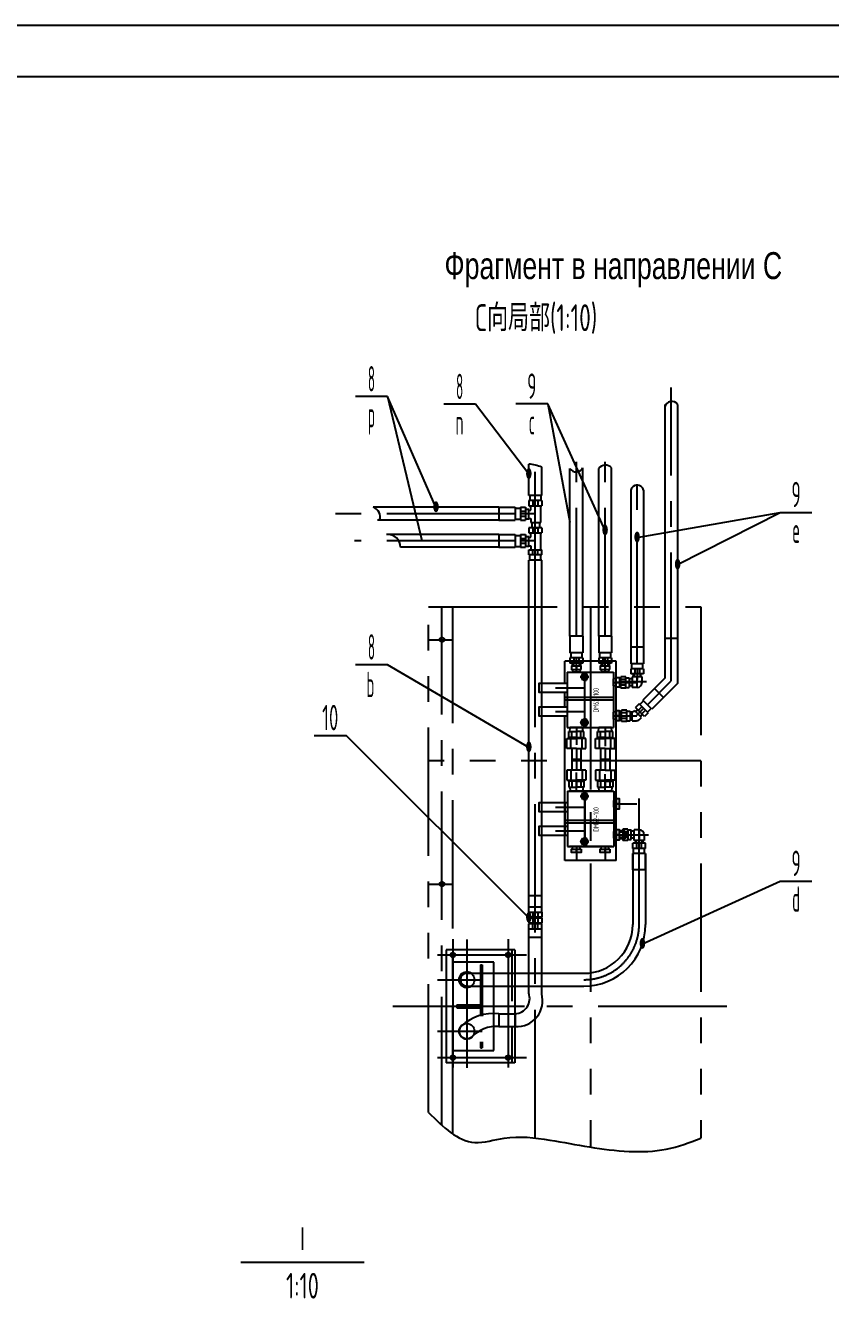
# Model space of a CAD drawing. Header units: millimetres. Extents: x -10 to 16810, y -10 to 11890.
# Drawn here: x 10531 to 13666, y 6921 to 11880 of the extents above; entities that cross this region are included whole.
import ezdxf
from ezdxf.enums import TextEntityAlignment as Align

# ---------------------------------------------------------------- set-up
doc = ezdxf.new("R2010")
doc.units = ezdxf.units.MM
doc.header["$LTSCALE"] = 400
for name, pattern in [('F', [0.75, 0.5, -0.25]), ('G', [2, 1.25, -0.25, 0.25, -0.25]), ('K', [2.5, 1.25, -0.25, 0.25, -0.25, 0.25, -0.25])]:
    doc.linetypes.add(name, pattern=pattern)
for name, color, linetype in [('01', 7, 'Continuous'), ('02', 1, 'Continuous'), ('04', 2, 'F'), ('05', 4, 'G'), ('07', 6, 'K'), ('11', 3, 'Continuous')]:
    doc.layers.add(name, color=color, linetype=linetype)
doc.styles.get("Standard").update_dxf_attribs({"font": 'isocp', "width": 0.707, "bigfont": 'intecad.shx'})

# ---------------------------------------------------------------- blocks, each defined once
blk = doc.blocks.new('*U27')
at = {"layer": '01'}
for p, q in [((0, 7.1), (-6.5, 3.4)), ((-6.5, 3.4), (-6.5, 0)), ((-6.5, -3.4), (-6.5, 0)), ((6.5, 3.4), (0, 7.1)), ((6.5, 0), (6.5, 3.4)), ((6.5, 0), (6.5, -3.4)), ((0, -7.1), (-6.5, -3.4)), ((6.5, -3.4), (0, -7.1))]:
    blk.add_line(p, q, dxfattribs=at)
at = {"layer": '05'}
for p, q in [((-8.2, 0), (9, 0)), ((0, 8.7), (0, -8.3))]:
    blk.add_line(p, q, dxfattribs=at)
blk = doc.blocks.new('*U28')
at = {"layer": '01'}
for p, q in [((0, 7.1), (-6.5, 3.4)), ((-6.5, 3.4), (-6.5, 0)), ((-6.5, -3.4), (-6.5, 0)), ((6.5, 3.4), (0, 7.1)), ((6.5, 0), (6.5, 3.4)), ((6.5, 0), (6.5, -3.4)), ((0, -7.1), (-6.5, -3.4)), ((6.5, -3.4), (0, -7.1))]:
    blk.add_line(p, q, dxfattribs=at)
at = {"layer": '05'}
for p, q in [((-8.2, 0), (9, 0)), ((0, 8.7), (0, -8.3))]:
    blk.add_line(p, q, dxfattribs=at)
blk = doc.blocks.new('*U80')
at = {"layer": '01'}
blk.add_lwpolyline([(415, 292), (25, 292)], dxfattribs=at)
at = {"layer": '02'}
blk.add_lwpolyline([(420, 297), (0, 297)], dxfattribs=at)

msp = doc.modelspace()

# ---------------------------------------------------------------- linework, layer by layer
for p, q in [((12659.8741, 9396.4638), (12659.8741, 9383.9751)), ((12691.8741, 9396.4638), (12691.8741, 9383.9751)), ((12771.8741, 9396.4638), (12771.8741, 9383.9751)), ((12803.8741, 9396.4638), (12803.8741, 9383.9751)), ((12848.8318, 9336.7986), (12843.3322, 9336.7986)), ((12837.6741, 9320.7986), (12864.924, 9320.7986)), ((12848.8318, 9304.7986), (12843.3322, 9304.7986)), ((12837.6741, 9190.924), (12864.924, 9190.924)), ((12852.1781, 9206.924), (12843.3322, 9206.924)), ((12852.1781, 9174.924), (12843.3322, 9174.924)), ((12657.8741, 9021.3171), (12693.8741, 9021.3171)), ((12769.8741, 9021.3171), (12805.8741, 9021.3171)), ((12838.2741, 8848.0406), (12865.524, 8848.0406)), ((12864.017, 8743.3367), (12843.9322, 8743.3367)), ((12864.017, 8743.3367), (12864.017, 8711.3367)), ((12868.833, 8738.1337), (12868.833, 8716.5397)), ((12873.9801, 8734.2551), (12873.9801, 8720.4183)), ((12838.2741, 8727.3367), (12865.524, 8727.3367)), ((12864.017, 8711.3367), (12843.9322, 8711.3367))]:
    msp.add_line(p, q)
for points in [[(12694.8741, 9371.5221), (12694.8741, 9383.9751), (12656.8741, 9383.9751), (12656.8741, 9371.5221)], [(12694.8741, 9371.5221), (12694.8741, 9383.9751), (12656.8741, 9383.9751), (12656.8741, 9371.5221)], [(12806.8741, 9371.5221), (12806.8741, 9383.9751), (12768.8741, 9383.9751), (12768.8741, 9371.5221)], [(12806.8741, 9371.5221), (12806.8741, 9383.9751), (12768.8741, 9383.9751), (12768.8741, 9371.5221)], [(12830.8791, 9339.7986), (12843.3322, 9339.7986), (12843.3322, 9301.7986), (12830.8791, 9301.7986)], [(12830.8791, 9171.924), (12843.3322, 9171.924), (12843.3322, 9209.924), (12830.8791, 9209.924)], [(12831.4791, 8829.0406), (12843.9322, 8829.0406), (12843.9322, 8867.0406), (12831.4791, 8867.0406)], [(12831.4791, 8708.3367), (12843.9322, 8708.3367), (12843.9322, 8746.3367), (12831.4791, 8746.3367)], [(12694.8741, 8671.1121), (12694.8741, 8658.659), (12656.8741, 8658.659), (12656.8741, 8671.1121)], [(12694.8741, 8671.1121), (12694.8741, 8658.659), (12656.8741, 8658.659), (12656.8741, 8671.1121)], [(12806.8741, 8671.1121), (12806.8741, 8658.659), (12768.8741, 8658.659), (12768.8741, 8671.1121)], [(12806.8741, 8671.1121), (12806.8741, 8658.659), (12768.8741, 8658.659), (12768.8741, 8671.1121)]]:
    msp.add_lwpolyline(points, close=True)
at = {"layer": '01'}
for p, q in [((13020.1495, 10404.1319), (13020.1495, 9337.2507)), ((13070.1495, 10404.1319), (13070.1495, 9316.54)), ((12490.8741, 10049.1765), (12490.8741, 10171.3669)), ((12540.8741, 10049.1765), (12540.8741, 10159.4731)), ((12650.8741, 9500.4638), (12650.8741, 10154.7432)), ((12700.8741, 9500.4638), (12700.8741, 10157.324)), ((12762.8741, 9500.4638), (12762.8741, 10154.7432)), ((12812.8741, 9500.4638), (12812.8741, 10157.324)), ((12887.4318, 10069.1972), (12887.4318, 9393.7986)), ((12937.4318, 10069.1972), (12937.4318, 9393.7986)), ((12490.8741, 10029.1765), (12490.8741, 10009.1765)), ((12494.4876, 10049.1765), (12494.4876, 10029.1765)), ((12506.4626, 10029.1765), (12506.4626, 10009.1765)), ((12525.2857, 10029.1765), (12525.2857, 10009.1765)), ((12537.2607, 10049.1765), (12537.2607, 10029.1765)), ((12540.8741, 10029.1765), (12540.8741, 10009.1765)), ((12373.7688, 10003.0078), (11884.9467, 10003.0078)), ((12373.7688, 10003.0078), (12437.7688, 10003.0078)), ((12373.7688, 10003.0078), (12373.7688, 9953.0078)), ((12437.7688, 9999.3943), (12457.7688, 9999.3943)), ((12457.7688, 10003.0078), (12477.7688, 10003.0078)), ((12457.7688, 9987.4193), (12477.7688, 9987.4193)), ((12457.7688, 9968.5962), (12477.7688, 9968.5962)), ((12515.8741, 9978.0078), (12461.8741, 9978.0078)), ((12490.8741, 9993.9694), (12477.7688, 9993.9694)), ((12490.8741, 10009.1765), (12540.8741, 10009.1765)), ((12490.8741, 10009.1765), (12540.8741, 10009.1765)), ((12490.8741, 9957.8241), (12490.8741, 9993.9694)), ((12490.8741, 9992.4846), (12499.28, 9992.4846)), ((12499.28, 9992.4846), (12499.28, 10009.1765)), ((12537.0823, 9943.3854), (12537.0823, 10009.1765)), ((12373.7688, 9953.0078), (11902.1257, 9953.0078)), ((12373.7688, 9953.0078), (12437.7688, 9953.0078)), ((12437.7688, 9956.6213), (12457.7688, 9956.6213)), ((12457.7688, 9953.0078), (12477.7688, 9953.0078)), ((12477.7688, 9957.8241), (12490.8741, 9957.8241)), ((12490.8741, 9959.2464), (12499.28, 9959.2464)), ((12490.8741, 9923.3854), (12490.8741, 9903.3854)), ((12499.28, 9959.2464), (12499.28, 9943.3854)), ((12499.28, 9943.3854), (12537.0823, 9943.3854)), ((12502.7237, 9943.3854), (12502.7237, 9923.3854)), ((12506.4626, 9923.3854), (12506.4626, 9903.3854)), ((12506.4626, 9923.3854), (12525.2857, 9923.3854)), ((12525.2857, 9923.3854), (12525.2857, 9903.3854)), ((12532.3566, 9943.3854), (12532.3566, 9923.3854)), ((12540.8741, 9923.3854), (12540.8741, 9903.3854)), ((12373.7688, 9897.2167), (11936.4839, 9897.2167)), ((12373.7688, 9897.2167), (12437.7688, 9897.2167)), ((12373.7688, 9897.2167), (12373.7688, 9847.2167)), ((12437.7688, 9893.6033), (12457.7688, 9893.6033)), ((12457.7688, 9897.2167), (12477.7688, 9897.2167)), ((12457.7688, 9881.6283), (12477.7688, 9881.6283)), ((12515.8741, 9872.2167), (12461.8741, 9872.2167)), ((12490.8741, 9888.1783), (12477.7688, 9888.1783)), ((12490.8741, 9903.3854), (12540.8741, 9903.3854)), ((12490.8741, 9852.033), (12490.8741, 9888.1783)), ((12490.8741, 9886.6936), (12499.28, 9886.6936)), ((12499.28, 9886.6936), (12499.28, 9903.3854)), ((12537.0823, 9837.5944), (12537.0823, 9903.3854)), ((12373.7688, 9847.2167), (11990.8842, 9847.2167)), ((12373.7688, 9847.2167), (12437.7688, 9847.2167)), ((12437.7688, 9850.8302), (12457.7688, 9850.8302)), ((12457.7688, 9862.8052), (12477.7688, 9862.8052)), ((12457.7688, 9847.2167), (12477.7688, 9847.2167)), ((12477.7688, 9852.033), (12490.8741, 9852.033)), ((12490.8741, 9853.4553), (12499.28, 9853.4553)), ((12490.8741, 9817.5944), (12490.8741, 9837.5944)), ((12490.8741, 9837.5944), (12540.8741, 9837.5944)), ((12499.28, 9853.4553), (12499.28, 9837.5944)), ((12506.4626, 9817.5944), (12506.4626, 9837.5944)), ((12525.2857, 9817.5944), (12525.2857, 9837.5944)), ((12540.8741, 9817.5944), (12540.8741, 9837.5944)), ((12490.8741, 9640.9769), (12490.8741, 9797.5944)), ((12494.4876, 9797.5944), (12494.4876, 9817.5944)), ((12537.2607, 9797.5944), (12537.2607, 9817.5944)), ((12540.8741, 9640.9769), (12540.8741, 9797.5944)), ((12490.8741, 8426.5442), (12490.8741, 9640.9769)), ((12540.8741, 8426.5442), (12540.8741, 9640.9769)), ((12650.8741, 9500.4638), (12650.8741, 9436.4638)), ((12700.8741, 9500.4638), (12650.8741, 9500.4638)), ((12700.8741, 9500.4638), (12700.8741, 9436.4638)), ((12762.8741, 9500.4638), (12762.8741, 9436.4638)), ((12812.8741, 9500.4638), (12762.8741, 9500.4638)), ((12812.8741, 9500.4638), (12812.8741, 9436.4638)), ((13020.1495, 9493.3852), (13070.1495, 9493.3852)), ((12654.4876, 9436.4638), (12654.4876, 9416.4638)), ((12697.2607, 9436.4638), (12697.2607, 9416.4638)), ((12766.4876, 9436.4638), (12766.4876, 9416.4638)), ((12809.2607, 9436.4638), (12809.2607, 9416.4638)), ((12937.4318, 9457.7986), (12887.4318, 9457.7986)), ((12630.6741, 9317.3955), (12630.6741, 9403.3171)), ((12830.6741, 9403.3171), (12630.6741, 9403.3171)), ((12650.8741, 9416.4638), (12650.8741, 9396.4638)), ((12666.4626, 9416.4638), (12666.4626, 9396.4638)), ((12675.8741, 9383.9751), (12675.8741, 9371.5221)), ((12675.8741, 9383.9751), (12675.8741, 9371.5221)), ((12685.2857, 9416.4638), (12685.2857, 9396.4638)), ((12700.8741, 9416.4638), (12700.8741, 9396.4638)), ((12762.8741, 9416.4638), (12762.8741, 9396.4638)), ((12778.4626, 9416.4638), (12778.4626, 9396.4638)), ((12787.8741, 9383.9751), (12787.8741, 9371.5221)), ((12787.8741, 9383.9751), (12787.8741, 9371.5221)), ((12797.2857, 9416.4638), (12797.2857, 9396.4638)), ((12812.8741, 9416.4638), (12812.8741, 9396.4638)), ((12830.6741, 8627.3171), (12830.6741, 9403.3171)), ((12887.4318, 9373.7986), (12887.4318, 9353.7986)), ((12891.0453, 9393.7986), (12891.0453, 9373.7986)), ((12903.0203, 9373.7986), (12903.0203, 9353.7986)), ((12921.8434, 9373.7986), (12921.8434, 9353.7986)), ((12933.8184, 9393.7986), (12933.8184, 9373.7986)), ((12937.4318, 9373.7986), (12937.4318, 9353.7986)), ((12640.6741, 9361.3171), (12640.6741, 9145.3171)), ((12640.6741, 9361.3171), (12820.6741, 9361.3171)), ((12660.8811, 9371.5221), (12662.3997, 9361.3171)), ((12660.8811, 9371.5221), (12662.3997, 9361.3171)), ((12689.3486, 9361.3171), (12662.3997, 9361.3171)), ((12689.3486, 9361.3171), (12662.3997, 9361.3171)), ((12690.8672, 9371.5221), (12689.3486, 9361.3171)), ((12690.8672, 9371.5221), (12689.3486, 9361.3171)), ((12772.8811, 9371.5221), (12774.3997, 9361.3171)), ((12772.8811, 9371.5221), (12774.3997, 9361.3171)), ((12801.3486, 9361.3171), (12774.3997, 9361.3171)), ((12801.3486, 9361.3171), (12774.3997, 9361.3171)), ((12802.8672, 9371.5221), (12801.3486, 9361.3171)), ((12802.8672, 9371.5221), (12801.3486, 9361.3171)), ((12820.6741, 9361.3171), (12820.6741, 9145.3171)), ((12830.8791, 9335.7916), (12820.6741, 9334.273)), ((12820.6741, 9334.273), (12820.6741, 9307.3241)), ((12820.6741, 9307.3241), (12820.6741, 9334.273)), ((12868.8318, 9338.875), (12881.8887, 9338.875)), ((12881.8887, 9338.875), (12881.8887, 9301.5505)), ((12893.1838, 9334.409), (12881.8887, 9334.409)), ((12893.1838, 9342.7986), (12893.1838, 9301.5505)), ((12931.6799, 9342.7986), (12893.1838, 9342.7986)), ((12898.4318, 9342.7986), (12898.4318, 9353.7986)), ((12898.4318, 9342.7986), (12898.4318, 9353.7986)), ((12926.4318, 9342.7986), (12926.4318, 9353.7986)), ((12926.4318, 9342.7986), (12926.4318, 9353.7986)), ((12931.6799, 9320.7986), (12931.6799, 9342.7986)), ((13020.1495, 9337.2507), (12934.634, 9251.7352)), ((12630.6741, 9225.3955), (12630.6741, 9281.2386)), ((12820.6741, 9320.7986), (12910.752, 9320.7986)), ((12830.8791, 9305.8055), (12820.6741, 9307.3241)), ((12843.3322, 9320.7986), (12830.8791, 9320.7986)), ((12868.8318, 9301.5505), (12881.8887, 9301.5505)), ((12893.1838, 9307.1882), (12881.8887, 9307.1882)), ((12912.4318, 9301.5505), (12893.1838, 9301.5505)), ((13070.1495, 9316.54), (12969.9893, 9216.3798)), ((13015.2442, 9261.6346), (12979.8888, 9296.99)), ((12920.4918, 9237.593), (12906.3497, 9223.4509)), ((12931.5145, 9226.5703), (12917.3724, 9212.4282)), ((12937.1891, 9249.18), (12923.047, 9235.0379)), ((12630.6741, 8627.3171), (12630.6741, 9189.2386)), ((12830.8791, 9205.917), (12820.6741, 9204.3984)), ((12820.6741, 9177.4495), (12820.6741, 9204.3984)), ((12820.6741, 9190.924), (12910.752, 9190.924)), ((12830.8791, 9175.9309), (12820.6741, 9177.4495)), ((12843.3322, 9190.924), (12830.8791, 9190.924)), ((12872.1781, 9209.0004), (12885.235, 9209.0004)), ((12885.235, 9209.0004), (12885.235, 9171.6759)), ((12892.6182, 9204.5344), (12885.235, 9204.5344)), ((12892.6182, 9177.3136), (12885.235, 9177.3136)), ((12890.4014, 9177.3136), (12890.4014, 9204.5344)), ((12892.6182, 9171.6759), (12892.6182, 9206.5572)), ((12892.6182, 9206.5572), (12893.4484, 9206.5572)), ((12900.5195, 9209.4862), (12902.6388, 9211.6055)), ((12929.8596, 9184.3846), (12902.6388, 9211.6055)), ((12906.3497, 9207.8945), (12914.1279, 9215.6727)), ((12906.3497, 9207.8945), (12914.1279, 9215.6727)), ((12938.8766, 9220.6225), (12909.1781, 9190.924)), ((12922.7886, 9177.3136), (12929.8596, 9184.3846)), ((12926.1487, 9188.0955), (12933.9269, 9195.8737)), ((12926.1487, 9188.0955), (12933.9269, 9195.8737)), ((12944.8245, 9213.2604), (12930.6823, 9199.1182)), ((12955.8472, 9202.2377), (12941.705, 9188.0955)), ((12967.4342, 9218.9349), (12953.2921, 9204.7928)), ((12640.6741, 9145.3171), (12820.6741, 9145.3171)), ((12646.3141, 9129.3171), (12675.8741, 9129.3171)), ((12646.3141, 9106.4711), (12646.3141, 9129.3171)), ((12649.9614, 9129.3171), (12651.5426, 9145.3171)), ((12700.2057, 9145.3171), (12651.5426, 9145.3171)), ((12657.8741, 9106.4711), (12657.8741, 9129.3171)), ((12675.8741, 9145.3171), (12675.8741, 9077.3062)), ((12675.8741, 9145.3171), (12675.8741, 9102.6681)), ((12705.4341, 9129.3171), (12675.8741, 9129.3171)), ((12693.8741, 9106.4711), (12693.8741, 9129.3171)), ((12701.7869, 9129.3171), (12700.2057, 9145.3171)), ((12705.4341, 9106.4711), (12705.4341, 9129.3171)), ((12758.3141, 9129.3171), (12787.8741, 9129.3171)), ((12758.3141, 9106.4711), (12758.3141, 9129.3171)), ((12761.9614, 9129.3171), (12763.5426, 9145.3171)), ((12812.2057, 9145.3171), (12763.5426, 9145.3171)), ((12769.8741, 9106.4711), (12769.8741, 9129.3171)), ((12787.8741, 9145.3171), (12787.8741, 9088.6534)), ((12787.8741, 9145.3171), (12787.8741, 9072.7608)), ((12817.4341, 9129.3171), (12787.8741, 9129.3171)), ((12805.8741, 9106.4711), (12805.8741, 9129.3171)), ((12813.7869, 9129.3171), (12812.2057, 9145.3171)), ((12817.4341, 9106.4711), (12817.4341, 9129.3171)), ((12872.1781, 9171.6759), (12885.235, 9171.6759)), ((12892.6182, 9171.6759), (12909.1781, 9171.6759)), ((12638.5841, 9063.3171), (12638.5841, 9102.2724)), ((12638.5841, 9102.2724), (12675.8741, 9102.2724)), ((12675.8741, 9106.4711), (12646.3141, 9106.4711)), ((12649.7229, 9106.4711), (12649.7229, 9102.2724)), ((12653.8741, 9063.3171), (12653.8741, 9102.2724)), ((12675.8741, 9106.4711), (12705.4341, 9106.4711)), ((12713.1641, 9102.2724), (12675.8741, 9102.2724)), ((12697.8741, 9063.3171), (12697.8741, 9102.2724)), ((12702.7588, 9106.4711), (12702.7588, 9102.2724)), ((12713.1641, 9063.3171), (12713.1641, 9102.2724)), ((12750.5841, 9063.3171), (12750.5841, 9102.2724)), ((12750.5841, 9102.2724), (12787.8741, 9102.2724)), ((12787.8741, 9106.4711), (12758.3141, 9106.4711)), ((12761.7229, 9106.4711), (12761.7229, 9102.2724)), ((12765.8741, 9063.3171), (12765.8741, 9102.2724)), ((12787.8741, 9106.4711), (12817.4341, 9106.4711)), ((12825.1641, 9102.2724), (12787.8741, 9102.2724)), ((12809.8741, 9063.3171), (12809.8741, 9102.2724)), ((12814.7588, 9106.4711), (12814.7588, 9102.2724)), ((12825.1641, 9063.3171), (12825.1641, 9102.2724)), ((12675.8741, 9063.3171), (12638.5841, 9063.3171)), ((12657.8741, 9063.3171), (12657.8741, 8979.3171)), ((12675.8741, 9063.3171), (12713.1641, 9063.3171)), ((12693.8741, 9063.3171), (12693.8741, 8979.3171)), ((12787.8741, 9063.3171), (12750.5841, 9063.3171)), ((12769.8741, 9063.3171), (12769.8741, 8979.3171)), ((12787.8741, 9063.3171), (12825.1641, 9063.3171)), ((12805.8741, 9063.3171), (12805.8741, 8979.3171)), ((12713.1641, 8979.3171), (12638.5841, 8979.3171)), ((12638.5841, 8979.3171), (12638.5841, 8940.3617)), ((12653.8741, 8979.3171), (12653.8741, 8940.3617)), ((12697.8741, 8979.3171), (12697.8741, 8940.3617)), ((12713.1641, 8979.3171), (12713.1641, 8940.3617)), ((12787.8741, 8979.3171), (12750.5841, 8979.3171)), ((12750.5841, 8979.3171), (12750.5841, 8940.3617)), ((12765.8741, 8979.3171), (12765.8741, 8940.3617)), ((12787.8741, 8979.3171), (12825.1641, 8979.3171)), ((12809.8741, 8979.3171), (12809.8741, 8940.3617)), ((12825.1641, 8979.3171), (12825.1641, 8940.3617)), ((12638.5841, 8940.3617), (12675.8741, 8940.3617)), ((12675.8741, 8936.163), (12646.3141, 8936.163)), ((12646.3141, 8936.163), (12646.3141, 8913.3171)), ((12649.7229, 8936.163), (12649.7229, 8940.3617)), ((12657.8741, 8936.163), (12657.8741, 8913.3171)), ((12713.1641, 8940.3617), (12675.8741, 8940.3617)), ((12675.8741, 8936.163), (12705.4341, 8936.163)), ((12676.4741, 8897.3171), (12676.4741, 8970.116)), ((12693.8741, 8936.163), (12693.8741, 8913.3171)), ((12702.7588, 8936.163), (12702.7588, 8940.3617)), ((12705.4341, 8936.163), (12705.4341, 8913.3171)), ((12750.5841, 8940.3617), (12787.8741, 8940.3617)), ((12787.8741, 8936.163), (12758.3141, 8936.163)), ((12758.3141, 8936.163), (12758.3141, 8913.3171)), ((12761.7229, 8936.163), (12761.7229, 8940.3617)), ((12769.8741, 8936.163), (12769.8741, 8913.3171)), ((12787.8741, 8897.3171), (12787.8741, 8953.9807)), ((12825.1641, 8940.3617), (12787.8741, 8940.3617)), ((12787.8741, 8936.163), (12817.4341, 8936.163)), ((12788.4741, 8897.3171), (12788.4741, 8963.298)), ((12805.8741, 8936.163), (12805.8741, 8913.3171)), ((12814.7588, 8936.163), (12814.7588, 8940.3617)), ((12817.4341, 8936.163), (12817.4341, 8913.3171)), ((12641.2741, 8897.3171), (12641.2741, 8681.3171)), ((12641.2741, 8897.3171), (12821.2741, 8897.3171)), ((12646.3141, 8913.3171), (12675.8741, 8913.3171)), ((12814.2741, 8897.3171), (12648.2741, 8897.3171)), ((12649.9614, 8913.3171), (12651.5426, 8897.3171)), ((12700.2057, 8897.3171), (12651.5426, 8897.3171)), ((12705.4341, 8913.3171), (12675.8741, 8913.3171)), ((12701.7869, 8913.3171), (12700.2057, 8897.3171)), ((12758.3141, 8913.3171), (12787.8741, 8913.3171)), ((12761.9614, 8913.3171), (12763.5426, 8897.3171)), ((12812.2057, 8897.3171), (12763.5426, 8897.3171)), ((12817.4341, 8913.3171), (12787.8741, 8913.3171)), ((12813.7869, 8913.3171), (12812.2057, 8897.3171)), ((12821.2741, 8897.3171), (12821.2741, 8681.3171)), ((12630.6741, 8853.3955), (12630.6741, 8725.2386)), ((12831.4791, 8863.0336), (12821.2741, 8861.5151)), ((12821.2741, 8834.5661), (12821.2741, 8861.5151)), ((12821.2741, 8848.0406), (12911.352, 8848.0406)), ((12831.4791, 8833.0475), (12821.2741, 8834.5661)), ((12843.9322, 8848.0406), (12831.4791, 8848.0406)), ((12630.6741, 8761.3955), (12630.6741, 8817.2386)), ((12831.4791, 8742.3298), (12821.2741, 8740.8112)), ((12821.2741, 8713.8622), (12821.2741, 8740.8112)), ((12868.833, 8738.1337), (12873.9801, 8734.2551)), ((12876.713, 8746.5848), (12889.7699, 8746.5848)), ((12889.7699, 8709.2603), (12889.7699, 8746.5848)), ((12901.065, 8740.9471), (12889.7699, 8740.9471)), ((12920.313, 8746.5848), (12901.065, 8746.5848)), ((12901.065, 8705.3367), (12901.065, 8746.5848)), ((12641.2741, 8681.3171), (12821.2741, 8681.3171)), ((12648.8741, 8681.3171), (12814.8741, 8681.3171)), ((12814.8741, 8681.3171), (12648.8741, 8681.3171)), ((12660.8811, 8671.1121), (12662.3997, 8681.3171)), ((12660.8811, 8671.1121), (12662.3997, 8681.3171)), ((12689.3486, 8681.3171), (12662.3997, 8681.3171)), ((12689.3486, 8681.3171), (12662.3997, 8681.3171)), ((12690.8672, 8671.1121), (12689.3486, 8681.3171)), ((12690.8672, 8671.1121), (12689.3486, 8681.3171)), ((12772.8811, 8671.1121), (12774.3997, 8681.3171)), ((12772.8811, 8671.1121), (12774.3997, 8681.3171)), ((12801.3486, 8681.3171), (12774.3997, 8681.3171)), ((12801.3486, 8681.3171), (12774.3997, 8681.3171)), ((12802.8672, 8671.1121), (12801.3486, 8681.3171)), ((12802.8672, 8671.1121), (12801.3486, 8681.3171)), ((12821.2741, 8727.3367), (12911.352, 8727.3367)), ((12831.4791, 8712.3437), (12821.2741, 8713.8622)), ((12843.9322, 8727.3367), (12831.4791, 8727.3367)), ((12868.833, 8716.5397), (12873.9801, 8720.4183)), ((12876.713, 8709.2603), (12889.7699, 8709.2603)), ((12901.065, 8713.7263), (12889.7699, 8713.7263)), ((12895.313, 8674.257), (12895.313, 8694.257)), ((12939.5611, 8705.3367), (12901.065, 8705.3367)), ((12906.313, 8705.3367), (12906.313, 8694.257)), ((12906.313, 8705.3367), (12906.313, 8694.257)), ((12910.9015, 8674.257), (12910.9015, 8694.257)), ((12929.7246, 8674.257), (12929.7246, 8694.257)), ((12934.313, 8705.3367), (12934.313, 8694.257)), ((12934.313, 8705.3367), (12934.313, 8694.257)), ((12939.5611, 8727.3367), (12939.5611, 8705.3367)), ((12945.313, 8674.257), (12945.313, 8694.257)), ((12675.8741, 8658.659), (12675.8741, 8671.1121)), ((12675.8741, 8658.659), (12675.8741, 8671.1121)), ((12787.8741, 8658.659), (12787.8741, 8671.1121)), ((12787.8741, 8658.659), (12787.8741, 8671.1121)), ((12895.313, 8590.257), (12895.313, 8654.257)), ((12895.313, 8654.257), (12895.313, 8377.8752)), ((12898.9265, 8654.257), (12898.9265, 8674.257)), ((12941.6995, 8654.257), (12941.6995, 8674.257)), ((12945.313, 8590.257), (12945.313, 8654.257)), ((12945.313, 8654.257), (12945.313, 8377.8752)), ((12830.6741, 8627.3171), (12630.6741, 8627.3171)), ((12945.313, 8590.257), (12895.313, 8590.257)), ((12540.8741, 8490.0046), (12490.8741, 8490.0046)), ((12490.8741, 8426.5442), (12490.8741, 8406.5442)), ((12540.8741, 8406.5442), (12490.8741, 8406.5442)), ((12490.8741, 8403.7325), (12490.8741, 8383.7325)), ((12540.8741, 8383.7325), (12490.8741, 8383.7325)), ((12494.666, 8403.7325), (12494.666, 8406.5442)), ((12494.666, 8380.5757), (12494.666, 8383.3874)), ((12506.4626, 8426.5442), (12506.4626, 8406.5442)), ((12506.4626, 8403.7325), (12506.4626, 8383.7325)), ((12525.2857, 8426.5442), (12525.2857, 8406.5442)), ((12525.2857, 8403.7325), (12525.2857, 8383.7325)), ((12532.4683, 8403.7325), (12532.4683, 8406.5442)), ((12532.4683, 8380.5757), (12532.4683, 8383.3874)), ((12540.8741, 8426.5442), (12540.8741, 8406.5442)), ((12540.8741, 8403.7325), (12540.8741, 8383.7325)), ((12490.8741, 8360.5757), (12490.8741, 8380.5757)), ((12540.8741, 8380.5757), (12490.8741, 8380.5757)), ((12490.8741, 8110.2104), (12490.8741, 8360.5757)), ((12506.4626, 8360.5757), (12506.4626, 8380.5757)), ((12525.2857, 8360.5757), (12525.2857, 8380.5757)), ((12540.8741, 8360.5757), (12540.8741, 8380.5757)), ((12540.8741, 8107.9705), (12540.8741, 8360.5757)), ((12540.8741, 8327.2354), (12490.8741, 8327.2354)), ((12168.6741, 8279.3171), (12168.6741, 7839.3171)), ((12436.6741, 8279.3171), (12168.6741, 8279.3171)), ((12436.6741, 8279.3171), (12436.6741, 7839.3171)), ((12249.2529, 8187.8752), (12705.313, 8187.8752)), ((12249.2529, 8137.8752), (12705.313, 8137.8752)), ((12373.7688, 8030.3835), (12437.7688, 8030.3835)), ((12373.7688, 8030.3835), (12373.7688, 7980.3835)), ((12373.7688, 7980.3835), (12437.7688, 7980.3835)), ((12436.6741, 7839.3171), (12168.6741, 7839.3171)), ((11849.5238, 7060.8974), (11369.5238, 7060.8974))]:
    msp.add_line(p, q, dxfattribs=at)
at = {"layer": '01', "color": 7, "linetype": 'Continuous'}
for p, q in [((12540.8741, 10049.1765), (12490.8741, 10049.1765)), ((12540.8741, 10029.1765), (12490.8741, 10029.1765)), ((12437.7688, 10003.0078), (12437.7688, 9953.0078)), ((12457.7688, 10003.0078), (12457.7688, 9953.0078)), ((12477.7688, 10003.0078), (12477.7688, 9953.0078)), ((12540.8741, 9923.3854), (12490.8741, 9923.3854)), ((12437.7688, 9897.2167), (12437.7688, 9847.2167)), ((12457.7688, 9897.2167), (12457.7688, 9847.2167)), ((12477.7688, 9897.2167), (12477.7688, 9847.2167)), ((12540.8741, 9817.5944), (12490.8741, 9817.5944)), ((12540.8741, 9797.5944), (12490.8741, 9797.5944)), ((12700.8741, 9436.4638), (12650.8741, 9436.4638)), ((12812.8741, 9436.4638), (12762.8741, 9436.4638)), ((12700.8741, 9416.4638), (12650.8741, 9416.4638)), ((12700.8741, 9396.4638), (12650.8741, 9396.4638)), ((12812.8741, 9416.4638), (12762.8741, 9416.4638)), ((12812.8741, 9396.4638), (12762.8741, 9396.4638)), ((12937.4318, 9393.7986), (12887.4318, 9393.7986)), ((12937.4318, 9373.7986), (12887.4318, 9373.7986)), ((12848.8318, 9298.8593), (12848.8318, 9342.7379)), ((12868.8318, 9342.7379), (12848.8318, 9342.7379)), ((12868.8318, 9331.7682), (12848.8318, 9331.7682)), ((12868.8318, 9298.8593), (12868.8318, 9342.7379)), ((12937.4318, 9353.7986), (12887.4318, 9353.7986)), ((12868.8318, 9309.8289), (12848.8318, 9309.8289)), ((12868.8318, 9298.8593), (12848.8318, 9298.8593)), ((12955.8472, 9202.2377), (12920.4918, 9237.593)), ((12969.9893, 9216.3798), (12934.634, 9251.7352)), ((12852.1781, 9168.9847), (12852.1781, 9212.8633)), ((12872.1781, 9212.8633), (12852.1781, 9212.8633)), ((12872.1781, 9201.8936), (12852.1781, 9201.8936)), ((12872.1781, 9179.9543), (12852.1781, 9179.9543)), ((12872.1781, 9168.9847), (12872.1781, 9212.8633)), ((12941.705, 9188.0955), (12906.3497, 9223.4509)), ((12872.1781, 9168.9847), (12852.1781, 9168.9847)), ((12856.713, 8749.276), (12856.713, 8705.3974)), ((12876.713, 8749.276), (12856.713, 8749.276)), ((12876.713, 8738.3064), (12856.713, 8738.3064)), ((12868.833, 8738.1337), (12864.017, 8738.1337)), ((12868.833, 8738.1337), (12864.017, 8738.1337)), ((12876.713, 8749.276), (12876.713, 8705.3974)), ((12876.713, 8716.3671), (12856.713, 8716.3671)), ((12876.713, 8705.3974), (12856.713, 8705.3974)), ((12868.833, 8716.5397), (12864.017, 8716.5397)), ((12945.313, 8694.257), (12895.313, 8694.257)), ((12945.313, 8674.257), (12895.313, 8674.257)), ((12945.313, 8654.257), (12895.313, 8654.257)), ((12490.8741, 8446.5442), (12540.8741, 8446.5442)), ((12490.8741, 8426.5442), (12540.8741, 8426.5442)), ((12490.8741, 8403.7325), (12540.8741, 8403.7325)), ((12490.8741, 8360.5757), (12540.8741, 8360.5757)), ((12437.7688, 8030.3835), (12437.7688, 7980.3835))]:
    msp.add_line(p, q, dxfattribs=at)
at = {"layer": '01'}
for points in [[(12640.6741, 9317.3955), (12640.6741, 9281.2386), (12530.6741, 9281.2386), (12530.6741, 9317.3955)], [(12640.6741, 9225.3955), (12640.6741, 9189.2386), (12530.6741, 9189.2386), (12530.6741, 9225.3955)], [(12641.2741, 8853.3955), (12641.2741, 8817.2386), (12531.2741, 8817.2386), (12531.2741, 8853.3955)], [(12641.2741, 8761.3955), (12641.2741, 8725.2386), (12531.2741, 8725.2386), (12531.2741, 8761.3955)]]:
    msp.add_lwpolyline(points, close=True, dxfattribs=at)
for centre, radius in [((12707.8741, 9341.3171), 8.6), ((12707.8741, 9341.3171), 8.6), ((12707.5096, 9164.5928), 8.6), ((12707.5096, 9164.5928), 8.6), ((12707.8741, 9165.3171), 8.6), ((12707.8741, 8877.3171), 8.6), ((12707.8741, 8877.3171), 8.6), ((12708.4741, 8877.3171), 8.6), ((12707.5096, 8700.5928), 8.6), ((12707.5096, 8700.5928), 8.6), ((12707.8741, 8701.3171), 8.6), ((12708.4741, 8701.3171), 8.6), ((12194.6741, 8259.3171), 9), ((12410.6741, 8259.3171), 9), ((12249.2529, 8162.8752), 30), ((12249.2529, 7962.3171), 30), ((12194.6741, 7859.3171), 9), ((12410.6741, 7859.3171), 9)]:
    msp.add_circle(centre, radius, dxfattribs=at)
for centre, radius, start, end in [((12912.4318, 9320.7986), 19.248, 270, 0), ((12893.4484, 9216.5572), 10, 270, 315), ((12909.1781, 9190.924), 19.248, 270, 315), ((12920.313, 8727.3367), 19.248, 0, 90), ((12705.313, 8377.8752), 190, 270, 0), ((12705.313, 8377.8752), 240, 270, 0), ((12249.2529, 8162.8752), 30, 56.4426902, 303.5573098), ((12249.2529, 8162.8752), 25, 90, 270), ((12249.2529, 7962.3171), 30, 122.2515443, 323.6683348), ((12355.943, 7836.4472), 194.7538, 84.7483914, 131.5189392), ((12364.113, 7849.0177), 131.7201, 85.7961508, 137.2707194)]:
    msp.add_arc(centre, radius, start, end, dxfattribs=at)
at = {"layer": '01', "color": 7, "linetype": 'Continuous'}
for centre, radius, start, end in [((12433.9627, 8090.4933), 60.2302, 273.6230772, 19.1087742), ((12443.7793, 8080.9804), 100.7764, 266.5807287, 15.5346697)]:
    msp.add_arc(centre, radius, start, end, dxfattribs=at)
at = {"layer": '02'}
for p, q in [((11940.003, 10434.138), (11816.003, 10434.138)), ((12129.3577, 10003.0078), (11940.003, 10434.138)), ((11940.003, 10434.138), (12074.3382, 9874.185)), ((12283.4116, 10404.1797), (12159.4116, 10404.1797)), ((12490.8741, 10132.3987), (12283.4116, 10404.1797)), ((12564.545, 10405.6664), (12440.545, 10405.6664)), ((12787.8741, 9912.9632), (12564.545, 10405.6664)), ((12564.545, 10405.6664), (12650.8741, 9944.9963)), ((12912.4318, 9885.0556), (13469.3192, 9983.4233)), ((13070.1495, 9779.6617), (13469.3192, 9983.4233)), ((13469.3192, 9983.4233), (13593.3192, 9983.4233)), ((11940.003, 9389.4776), (11816.003, 9389.4776)), ((12490.8741, 9067.9897), (11940.003, 9389.4776)), ((12900.4318, 9353.7986), (12900.4318, 9342.7986)), ((12924.4318, 9353.7986), (12924.4318, 9342.7986)), ((12915.5421, 9214.2585), (12907.7639, 9206.4803)), ((12932.5127, 9197.2879), (12924.7345, 9189.5098)), ((11655.6911, 9114.4331), (11779.6911, 9114.4331)), ((12490.8741, 8403.7325), (11779.6911, 9114.4331)), ((12908.313, 8694.257), (12908.313, 8705.3367)), ((12932.313, 8694.257), (12932.313, 8705.3367)), ((12933.096, 8302.278), (13469.3192, 8546.7328)), ((13469.3192, 8546.7328), (13593.3192, 8546.7328))]:
    msp.add_line(p, q, dxfattribs=at)
at = {"layer": '02', "color": 1, "linetype": 'Continuous'}
for p, q in [((12665.0771, 9396.4638), (12665.0771, 9383.9751)), ((12686.6712, 9396.4638), (12686.6712, 9383.9751)), ((12777.0771, 9396.4638), (12777.0771, 9383.9751)), ((12798.6712, 9396.4638), (12798.6712, 9383.9751)), ((12848.8318, 9331.5956), (12843.3322, 9331.5956)), ((12848.8318, 9310.0015), (12843.3322, 9310.0015)), ((12852.1781, 9201.721), (12843.3322, 9201.721)), ((12852.1781, 9180.1269), (12843.3322, 9180.1269)), ((12864.017, 8738.1337), (12843.9322, 8738.1337)), ((12864.017, 8716.5397), (12843.9322, 8716.5397))]:
    msp.add_line(p, q, dxfattribs=at)
at = {"layer": '02'}
for centre, radius, start, end in [((13047.6286, 10386.8221), 28.4046, 37.5460877, 165.3331475), ((12469.0755, 9968.6849), 203.8509, 69.3773396, 83.8613688), ((12789.0669, 10132.9252), 34.0894, 45.7030473, 140.2064973), ((12675.2067, 10168.9637), 28.1833, 210.3029354, 335.6066092), ((12912.4318, 10063.5107), 25.6386, 12.8144751, 167.1855249), ((11872.176, 9965.5078), 39.6149, 341.6067055, 71.1937238), ((11942.0775, 9848.7087), 48.8295, 358.2491065, 96.5779663)]:
    msp.add_arc(centre, radius, start, end, dxfattribs=at)
msp.add_spline([(12100.6741, 7645.5888), (12280.1615, 7529.1777), (12395.0372, 7545.9998), (12572.7846, 7538.0345), (12881.9344, 7493.8708), (13026.015, 7502.9069), (13160.6741, 7545.6257)], degree=3, dxfattribs=at)
at = {"layer": '04', "color": 2, "linetype": 'F'}
for p, q in [((12630.6741, 9263.3171), (12820.6741, 9263.3171)), ((12630.6741, 9253.3171), (12820.6741, 9253.3171)), ((12630.6741, 8784.4588), (12820.6741, 8784.4588)), ((12630.6741, 8774.4588), (12820.6741, 8774.4588)), ((12425.1889, 8279.3171), (12425.1889, 7839.3171)), ((12302.6741, 8221.3171), (12302.6741, 7897.3171)), ((12302.6741, 8221.3171), (12308.6741, 8221.3171)), ((12308.6741, 8221.3171), (12308.6741, 7897.3171)), ((12210.6741, 8065.3171), (12302.6741, 8065.3171)), ((12210.6741, 8065.3171), (12210.6741, 8053.3171)), ((12210.6741, 8053.3171), (12302.6741, 8053.3171)), ((12302.6741, 7897.3171), (12308.6741, 7897.3171))]:
    msp.add_line(p, q, dxfattribs=at)
at = {"layer": '05'}
for p, q in [((13045.1495, 9326.8954), (13045.1495, 10469.0935)), ((12912.4318, 9393.7986), (12912.4318, 10134.1588)), ((12437.7688, 9978.0078), (11647.1419, 9978.0078)), ((12437.7688, 9872.2167), (11812.0265, 9872.2167)), ((12952.3116, 9234.0575), (13045.1495, 9326.8954)), ((12675.8741, 8938.2664), (12675.8741, 8911.2137)), ((12787.8741, 8938.2664), (12787.8741, 8911.2137))]:
    msp.add_line(p, q, dxfattribs=at)
at = {"layer": '05', "color": 4, "linetype": 'G'}
for p, q in [((12515.8741, 9640.9769), (12515.8741, 10167.0912)), ((12675.8741, 9500.4638), (12675.8741, 10179.6416)), ((12787.8741, 9500.4638), (12787.8741, 10179.6416)), ((12515.8741, 7546.1501), (12515.8741, 9640.9769)), ((12152.6741, 7595.5122), (12152.6741, 9615.3171)), ((12194.6741, 7562.0367), (12194.6741, 9615.3171)), ((12100.6741, 9487.3171), (12194.6741, 9487.3171)), ((12675.8741, 9361.3171), (12675.8741, 9416.6496)), ((12730.6741, 9403.3171), (12730.6741, 8627.3171)), ((12787.8741, 9361.3171), (12787.8741, 9416.6496)), ((12912.4318, 9374.7986), (12912.4318, 9332.7986)), ((12707.8741, 9361.3171), (12707.8741, 9145.3171)), ((12848.8318, 9325.0878), (12949.3451, 9325.0878)), ((12912.4318, 9298.8593), (12912.4318, 9342.7379)), ((12594.3463, 9299.3171), (12707.8741, 9299.3171)), ((12820.6741, 9320.7986), (12864.924, 9320.7986)), ((12837.6741, 9320.7986), (12864.924, 9320.7986)), ((12594.3463, 9207.3171), (12707.8741, 9207.3171)), ((12837.6741, 9190.924), (12864.924, 9190.924)), ((12675.8741, 9145.3171), (12675.8741, 9089.9846)), ((12787.8741, 9145.3171), (12787.8741, 9089.9846)), ((12675.8741, 9063.3171), (12675.8741, 8979.3171)), ((12787.8741, 9063.3171), (12787.8741, 8979.3171)), ((12675.8741, 8897.3171), (12675.8741, 8952.6496)), ((12787.8741, 8897.3171), (12787.8741, 8952.6496)), ((12707.8741, 8897.3171), (12707.8741, 8681.3171)), ((12708.4741, 8897.3171), (12708.4741, 8681.3171)), ((12594.9463, 8835.3171), (12708.4741, 8835.3171)), ((12838.2741, 8848.0406), (12865.524, 8848.0406)), ((12920.313, 8377.8752), (12920.313, 8869.0033)), ((12594.9463, 8743.3171), (12708.4741, 8743.3171)), ((12920.313, 8749.276), (12920.313, 8705.3974)), ((12675.8741, 8681.3171), (12675.8741, 8625.9846)), ((12787.8741, 8681.3171), (12787.8741, 8625.9846)), ((12838.2741, 8727.3367), (12865.524, 8727.3367)), ((12856.713, 8727.3367), (12957.2263, 8727.3367)), ((12920.313, 8673.3367), (12920.313, 8715.3367)), ((12100.6741, 8535.3171), (12194.6741, 8535.3171)), ((12194.6741, 8321.4021), (12194.6741, 7793.219)), ((12249.2529, 8319.3011), (12249.2529, 7816.2639)), ((12410.6741, 8321.4021), (12410.6741, 7793.219)), ((12135.4096, 8259.3171), (12481.1358, 8259.3171)), ((12135.4096, 8162.8752), (12308.6741, 8162.8752)), ((11961.2266, 8059.3171), (13302.8014, 8059.3171)), ((12147.4468, 8059.3171), (12474.2994, 8059.3171)), ((12135.4096, 7962.3171), (12308.6741, 7962.3171)), ((12135.4096, 7859.3171), (12481.1358, 7859.3171))]:
    msp.add_line(p, q, dxfattribs=at)
msp.add_arc((12705.313, 8377.8752), 215, 270, 0, dxfattribs=at)
at = {"layer": '07', "color": 6, "linetype": 'K'}
for p, q in [((12100.6741, 7645.5888), (12100.6741, 9615.3171)), ((12100.6741, 9615.3171), (13160.6741, 9615.3171)), ((12730.6741, 9615.3171), (12730.6741, 7510.8079)), ((13160.6741, 9615.3171), (13160.6741, 7545.6257)), ((13160.6741, 9015.3171), (12100.6741, 9015.3171))]:
    msp.add_line(p, q, dxfattribs=at)
at = {"layer": '07'}
msp.add_lwpolyline([(12194.6741, 8231.3171), (12194.6741, 7887.3171), (12354.6741, 7887.3171), (12354.6741, 8231.3171)], close=True, dxfattribs=at)
at = {"layer": '07', "color": 6, "linetype": 'K'}
for centre in [(12152.6741, 9487.3171), (12152.6741, 8535.3171)]:
    msp.add_circle(centre, 9, dxfattribs=at)

# ---------------------------------------------------------------- block references
at = {"xscale": -2, "yscale": 2, "zscale": 2, "rotation": 90}
for name, p in [('*U27', (12708.2387, 9342.0413)), ('*U27', (12707.8741, 9165.3171)), ('*U28', (12708.2387, 8878.0413)), ('*U28', (12707.8741, 8701.3171))]:
    msp.add_blockref(name, p, dxfattribs=at)
at = {"layer": '02', "xscale": 40, "yscale": 40, "zscale": 40}
msp.add_blockref('*U80', (0, 0), dxfattribs=at)

# ---------------------------------------------------------------- texts
at = {"char_height": 21, "width": 97.024, "attachment_point": 3, "rotation": 90}
for insert in [(12741.7821, 9298.9737), (12742.3821, 8834.9737)]:
    msp.add_mtext('DM62-100', dxfattribs=dict(at, insert=insert))
at = {"layer": '02', "width": 0.605172}
for p, p2 in [((12478.8741, 10112.3987), (12502.8741, 10112.3987)), ((12117.3577, 9983.0078), (12141.3577, 9983.0078)), ((12775.8741, 9892.9632), (12799.8741, 9892.9632)), ((12900.4318, 9865.0556), (12924.4318, 9865.0556)), ((13058.1495, 9759.6617), (13082.1495, 9759.6617)), ((12478.8741, 9047.9897), (12502.8741, 9047.9897)), ((12478.8741, 8383.7325), (12502.8741, 8383.7325)), ((12921.096, 8282.278), (12945.096, 8282.278))]:
    msp.add_text('●', height=40, dxfattribs=at).set_placement(p, p2, align=Align.FIT)
at = {"layer": '02', "insert": (12162.31, 10996.9423), "char_height": 105, "width": 1338.355415, "attachment_point": 1}
msp.add_mtext('{\\fArial|b0|i0|c204|p34;\\C3;Фрагмент в направлении C}', dxfattribs=at)
at = {"layer": '11', "width": 0.707}
msp.add_text('C向局部(1:10)', height=105, dxfattribs=at).set_placement((12280.4475, 10657.6555), align=Align.BOTTOM_LEFT)
at = {"layer": '11'}
for s, height, width, p, p2 in [('8', 98.9949, 0.514182, (11864.0051, 10454.138), (11892.0009, 10454.138)), ('8', 98.9949, 0.514182, (12207.4138, 10424.1797), (12235.4095, 10424.1797)), ('9', 98.9949, 0.579528, (12484.7144, 10425.6664), (12520.3755, 10425.6664)), ('p', 98.9949, 0.482393, (11864.0051, 10315.143), (11892.0009, 10315.143)), ('n', 98.9949, 0.526103, (12206.1454, 10285.1847), (12236.6779, 10285.1847)), ('c', 98.9949, 0.528276, (12490.7782, 10286.6715), (12514.3117, 10286.6715)), ('9', 98.9949, 0.579528, (13513.4887, 10003.4233), (13549.1497, 10003.4233)), ('e', 98.9949, 0.554116, (13516.2342, 9864.4284), (13546.4043, 9864.4284)), ('8', 98.9949, 0.514182, (11864.0051, 9409.4776), (11892.0009, 9409.4776)), ('b', 98.9949, 0.526103, (11858.5358, 9263.2459), (11889.0682, 9263.2459)), ('10', 98.99495, 0.606076, (11686.1683, 9134.4331), (11749.2139, 9134.4331)), ('9', 98.9949, 0.579528, (13513.4887, 8566.7328), (13549.1497, 8566.7328)), ('d', 98.9949, 0.560771, (13516.053, 8427.7379), (13546.5854, 8427.7379))]:
    msp.add_text(s, height=height, dxfattribs=dict(at, width=width)).set_placement(p, p2, align=Align.FIT)
at = {"layer": '11', "width": 0.707}
for s, p in [('Ⅰ', (11609.5238, 7100.8974)), ('1:10', (11609.5238, 6920.8974))]:
    msp.add_text(s, height=100, dxfattribs=at).set_placement(p, align=Align.CENTER)

doc.saveas('drawing.dxf')
